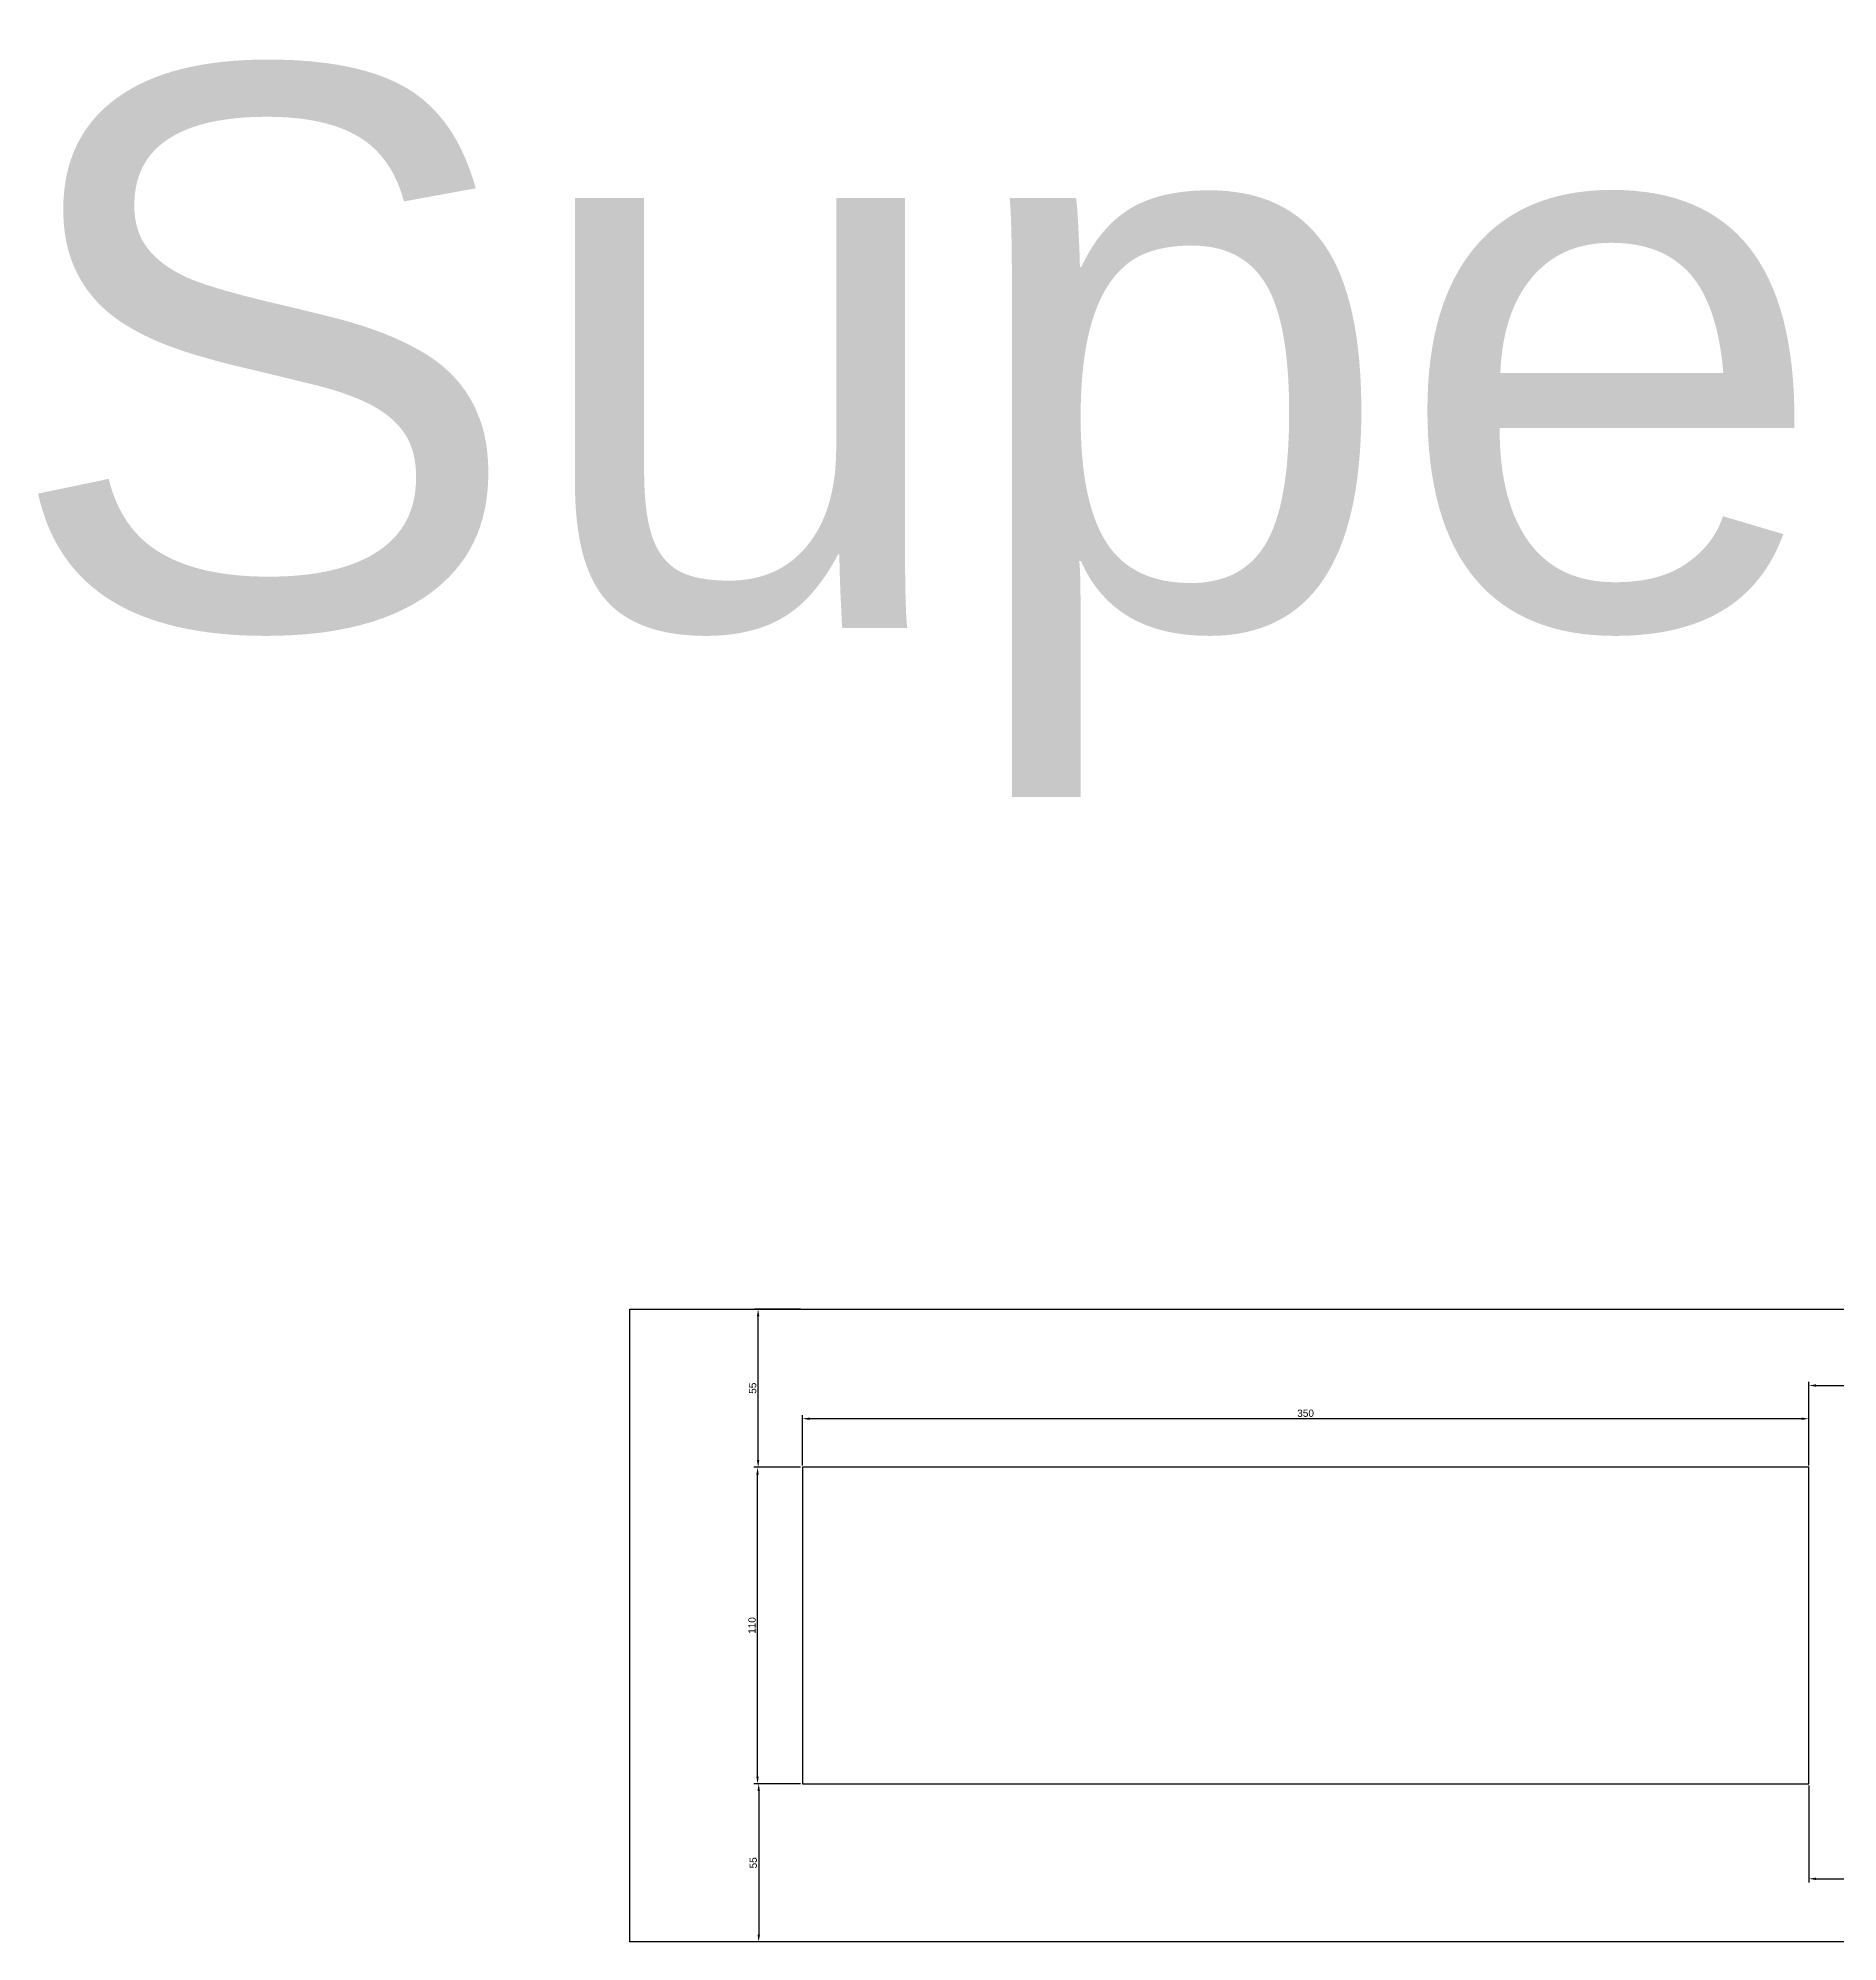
# Model space of a CAD drawing. Header units: millimetres. Extents: x 4478 to 7415, y 3446 to 4942.
# Drawn here: x 5139 to 5765, y 3446 to 4108 of the extents above; entities that cross this region are included whole.
import ezdxf

# ---------------------------------------------------------------- set-up
doc = ezdxf.new("R2010")
doc.units = ezdxf.units.MM
doc.styles.get("Standard").update_dxf_attribs({"font": 'arial.ttf'})
doc.dimstyles.new('ISO-25', dxfattribs={"dimtxt": 2.5, "dimasz": 2.5, "dimexe": 1.25, "dimexo": 0.625, "dimtad": 1, "dimtxsty": 'Standard', "dimcen": 2.5, "dimadec": 0, "dimazin": 0, "dimtfac": 1, "dimtmove": 0, "dimatfit": 3, "dimfxl": 1, "dimarcsym": 0})

# ---------------------------------------------------------------- blocks, each defined once
blk = doc.blocks.new('*D24')
at = {"color": 0, "lineweight": -2, "transparency": 16777216}
for p, q in [((5404.37, 3665.68), (5388.37, 3665.68)), ((5389.62, 3613.18), (5389.62, 3663.18)), ((5404.37, 3610.68), (5388.37, 3610.68))]:
    blk.add_line(p, q, dxfattribs=at)
at = {"color": 0, "transparency": 16777216}
for points in [[(5389.21, 3663.18), (5390.04, 3663.18), (5389.62, 3665.68)], [(5389.21, 3613.18), (5390.04, 3613.18), (5389.62, 3610.68)]]:
    blk.add_solid(points, dxfattribs=at)
at = {"layer": 'Defpoints', "color": 0, "transparency": 16777216}
for p in [(5389.62, 3665.68), (5405, 3665.68), (5405, 3610.68)]:
    blk.add_point(p, dxfattribs=at)
at = {"color": 0, "transparency": 16777216, "insert": (5387.73, 3638.18), "char_height": 2.5, "attachment_point": 5, "rotation": 90}
blk.add_mtext('55', dxfattribs=at)
blk = doc.blocks.new('*D25')
at = {"color": 0, "lineweight": -2, "transparency": 16777216}
for p, q in [((5404.37, 3500.68), (5388.58, 3500.68)), ((5389.83, 3498.18), (5389.83, 3448.18)), ((5404.37, 3445.68), (5388.58, 3445.68))]:
    blk.add_line(p, q, dxfattribs=at)
at = {"color": 0, "transparency": 16777216}
for points in [[(5389.42, 3498.18), (5390.25, 3498.18), (5389.83, 3500.68)], [(5389.42, 3448.18), (5390.25, 3448.18), (5389.83, 3445.68)]]:
    blk.add_solid(points, dxfattribs=at)
at = {"layer": 'Defpoints', "color": 0, "transparency": 16777216}
for p in [(5405, 3500.68), (5389.83, 3445.68), (5405, 3445.68)]:
    blk.add_point(p, dxfattribs=at)
at = {"color": 0, "transparency": 16777216, "insert": (5387.94, 3473.18), "char_height": 2.5, "attachment_point": 5, "rotation": 90}
blk.add_mtext('55', dxfattribs=at)
blk = doc.blocks.new('*D26')
at = {"color": 0, "lineweight": -2, "transparency": 16777216}
for p, q in [((5404.37, 3610.68), (5388.17, 3610.68)), ((5389.42, 3503.18), (5389.42, 3608.18)), ((5404.37, 3500.68), (5388.17, 3500.68))]:
    blk.add_line(p, q, dxfattribs=at)
at = {"color": 0, "transparency": 16777216}
for points in [[(5389, 3608.18), (5389.83, 3608.18), (5389.42, 3610.68)], [(5389, 3503.18), (5389.83, 3503.18), (5389.42, 3500.68)]]:
    blk.add_solid(points, dxfattribs=at)
at = {"layer": 'Defpoints', "color": 0, "transparency": 16777216}
for p in [(5389.42, 3610.68), (5405, 3610.68), (5405, 3500.68)]:
    blk.add_point(p, dxfattribs=at)
at = {"color": 0, "transparency": 16777216, "insert": (5387.51, 3555.68), "char_height": 2.5, "attachment_point": 5, "rotation": 90}
blk.add_mtext('110', dxfattribs=at)
blk = doc.blocks.new('*D27')
at = {"color": 0, "lineweight": -2, "transparency": 16777216}
for p, q in [((5755, 3611.3), (5755, 3640.37)), ((5757.5, 3639.12), (5812.5, 3639.12)), ((5815, 3611.3), (5815, 3640.37))]:
    blk.add_line(p, q, dxfattribs=at)
at = {"color": 0, "transparency": 16777216}
for points in [[(5757.5, 3639.53), (5757.5, 3638.7), (5755, 3639.12)], [(5812.5, 3639.53), (5812.5, 3638.7), (5815, 3639.12)]]:
    blk.add_solid(points, dxfattribs=at)
at = {"layer": 'Defpoints', "color": 0, "transparency": 16777216}
for p in [(5815, 3639.12), (5755, 3610.68), (5815, 3610.68)]:
    blk.add_point(p, dxfattribs=at)
at = {"color": 0, "transparency": 16777216, "insert": (5785, 3641.02), "char_height": 2.5, "attachment_point": 5}
blk.add_mtext('60', dxfattribs=at)
blk = doc.blocks.new('*D28')
at = {"color": 0, "lineweight": -2, "transparency": 16777216}
for p, q in [((5755, 3500.05), (5755, 3466.38)), ((5815, 3500.05), (5815, 3466.38)), ((5757.5, 3467.63), (5812.5, 3467.63))]:
    blk.add_line(p, q, dxfattribs=at)
at = {"color": 0, "transparency": 16777216}
for points in [[(5757.5, 3468.04), (5757.5, 3467.21), (5755, 3467.63)], [(5812.5, 3468.04), (5812.5, 3467.21), (5815, 3467.63)]]:
    blk.add_solid(points, dxfattribs=at)
at = {"layer": 'Defpoints', "color": 0, "transparency": 16777216}
for p in [(5755, 3500.68), (5815, 3500.68), (5815, 3467.63)]:
    blk.add_point(p, dxfattribs=at)
at = {"color": 0, "transparency": 16777216, "insert": (5785, 3469.53), "char_height": 2.5, "attachment_point": 5}
blk.add_mtext('60', dxfattribs=at)
blk = doc.blocks.new('*D29')
at = {"color": 0, "lineweight": -2, "transparency": 16777216}
for p, q in [((5405, 3611.3), (5405, 3628.82)), ((5752.5, 3627.57), (5407.5, 3627.57)), ((5755, 3611.3), (5755, 3628.82))]:
    blk.add_line(p, q, dxfattribs=at)
at = {"color": 0, "transparency": 16777216}
for points in [[(5407.5, 3627.98), (5407.5, 3627.15), (5405, 3627.57)], [(5752.5, 3627.98), (5752.5, 3627.15), (5755, 3627.57)]]:
    blk.add_solid(points, dxfattribs=at)
at = {"layer": 'Defpoints', "color": 0, "transparency": 16777216}
for p in [(5405, 3627.57), (5405, 3610.68), (5755, 3610.68)]:
    blk.add_point(p, dxfattribs=at)
at = {"color": 0, "transparency": 16777216, "insert": (5580, 3629.47), "char_height": 2.5, "attachment_point": 5}
blk.add_mtext('350', dxfattribs=at)

msp = doc.modelspace()

# ---------------------------------------------------------------- linework, layer by layer
for p, q in [((5344.996, 3665.679), (5814.996, 3665.679)), ((5344.996, 3445.679), (5344.996, 3665.679)), ((5754.996, 3610.679), (5404.996, 3610.679)), ((5404.996, 3610.679), (5404.996, 3500.679)), ((5754.996, 3500.679), (5754.996, 3610.679)), ((5404.996, 3500.679), (5754.996, 3500.679)), ((5814.996, 3445.679), (5344.996, 3445.679))]:
    msp.add_line(p, q)

# ---------------------------------------------------------------- texts
at = {"insert": (5126.884, 4097.204), "char_height": 194.7055, "attachment_point": 1}
msp.add_mtext_dynamic_manual_height_columns('Superior', width=1123.28348, gutter_width=973.527, heights=[0], dxfattribs=at)

# ---------------------------------------------------------------- dimensions: what is measured, and where the dimension line sits
for base, p1, p2, picture, middle in [((5389.624, 3665.679), (5404.996, 3610.679), (5404.996, 3665.679), '*D24', (5387.728, 3638.179)), ((5389.416, 3610.679), (5404.996, 3500.679), (5404.996, 3610.679), '*D26', (5387.515, 3555.679)), ((5389.833, 3445.679), (5404.996, 3500.679), (5404.996, 3445.679), '*D25', (5387.936, 3473.179))]:
    dim = msp.add_linear_dim(base=base, p1=p1, p2=p2, angle=90, dimstyle='ISO-25')
    dim.commit()
    dim.dimension.update_dxf_attribs({"geometry": picture, "text_midpoint": middle})
for base, p1, p2, picture, middle in [((5814.996, 3639.117), (5754.996, 3610.679), (5814.996, 3610.679), '*D27', (5784.996, 3641.018)), ((5404.996, 3627.567), (5754.996, 3610.679), (5404.996, 3610.679), '*D29', (5579.996, 3629.469)), ((5814.996, 3467.626), (5754.996, 3500.679), (5814.996, 3500.679), '*D28', (5784.996, 3469.527))]:
    dim = msp.add_linear_dim(base=base, p1=p1, p2=p2, dimstyle='ISO-25')
    dim.commit()
    dim.dimension.update_dxf_attribs({"geometry": picture, "text_midpoint": middle})

doc.saveas('drawing.dxf')
